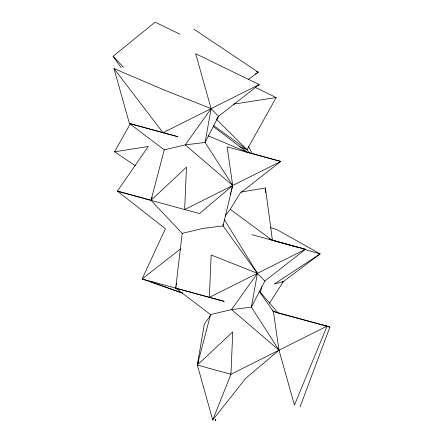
<?xml version="1.0" encoding="UTF-8"?>
<svg xmlns="http://www.w3.org/2000/svg" width="443" height="443" viewBox="0 0 443 443"><rect width="100%" height="100%" fill="white"/><g stroke="black" fill="none" stroke-linecap="round" stroke-linejoin="round"><path stroke-width="0.66" d="M223.067 225.299L223.145 224.008M259.011 291.068L273.392 311.501L327.078 326.126L294.44 405.101L279.007 350.197L251.397 307.16L251.474 305.869M264.831 281.045L257.4 273.337L223.028 225.941L232.708 185.49L205.098 142.447L211.106 108.624L195.673 53.725L259.172 84.552L218.537 116.337L205.098 142.447L185.235 144.878L164.259 149.878L151.024 200.347L182.189 233.372L175.716 288.188L210.558 314.585L231.534 309.585L251.397 307.16L264.831 281.045L305.471 249.265L271.858 240.045L269.3 238.993M215.785 419.493L215.575 420.85L215.398 419.493M176.065 286.172L175.716 288.188L224.202 301.39L142.103 278.974L165.377 228.765L117.412 191.127L148.261 146.478L114.582 151.822L130.358 123.625M176.292 284.827L176.524 283.487M251.397 307.16L257.4 273.337L224.202 219.368M260.379 292.729L261.769 286.671M210.558 314.585L197.323 365.054L212.756 419.958L245.804 378.256L279.007 350.197L273.392 311.501M230.127 194.649L230.681 192.683M231.047 191.376L232.708 185.49L227.098 146.788L280.779 161.418L240.139 193.198L230.255 209.301L225.077 216.101M152.126 197.085L151.024 200.347L186.464 167.138L184.642 209.561L199.511 213.548L232.708 185.49L185.235 144.878L211.106 108.624L218.537 116.337L216.345 119.676M198.641 361.139L197.323 365.054L230.936 374.269L327.078 326.126L324.376 325.705M300.077 406.89L329.897 327.023L278.16 313.007L272.434 310.842M212.756 419.958L230.936 374.269L232.763 331.846L197.323 365.054L204.345 324.055L210.641 315.15M249.381 153.128L246.989 149.745L276.183 97.549L255.666 87.581M269.577 303.112L283.343 281.554L274.295 284.041L320.134 253.911L276.371 229.336L270.407 227.624M121.094 67.58L113.103 56.294L155.083 22.15L179.952 34.227M180.572 248.888L142.103 278.974L182.45 293.139M283.343 281.554L282.263 282.401L320.134 253.911L304.889 249.536M248.202 79.491L258.291 72.27L193.901 29.155M255.301 73.959L258.291 72.27L256.425 71.367M257.898 85.05L259.172 84.552L163.035 132.695L129.422 123.481L113.989 68.576L164.857 90.272L211.106 108.624M182.189 233.372L203.165 228.372L223.028 225.941M240.914 192.057L265.446 188.004L272.417 240.228L295.614 246.878M233.594 104.122L276.183 97.549M326.513 326.463L329.897 327.023M164.259 149.878L129.422 123.481L177.903 136.682L163.035 132.695L113.989 68.576M151.213 200.341L117.412 191.127L184.642 209.561L280.779 161.418L247.161 152.204L208.077 135.763M251.79 234.635L305.471 249.265L209.334 297.408L211.156 254.98L257.4 273.337L231.534 309.585L279.007 350.197M296.937 247.255L298.925 247.825M301.578 248.589L303.566 249.16M151.788 282.025L155.105 282.972M151.772 282.064L182.56 293.116M239.331 146.627L246.989 149.745L216.699 119.488M129.422 123.481L130.679 124.012M243.456 150.426L247.161 152.204L213.415 126.632M114.582 151.822L135.281 165.682M213.36 125.391L246.989 149.745M230.255 209.301L271.858 240.045M113.103 56.294L123.475 67.192M259.354 291.123L278.16 313.007M248.479 146.456L252.349 153.776M265.446 188.004L265.717 192.783"/></g></svg>
